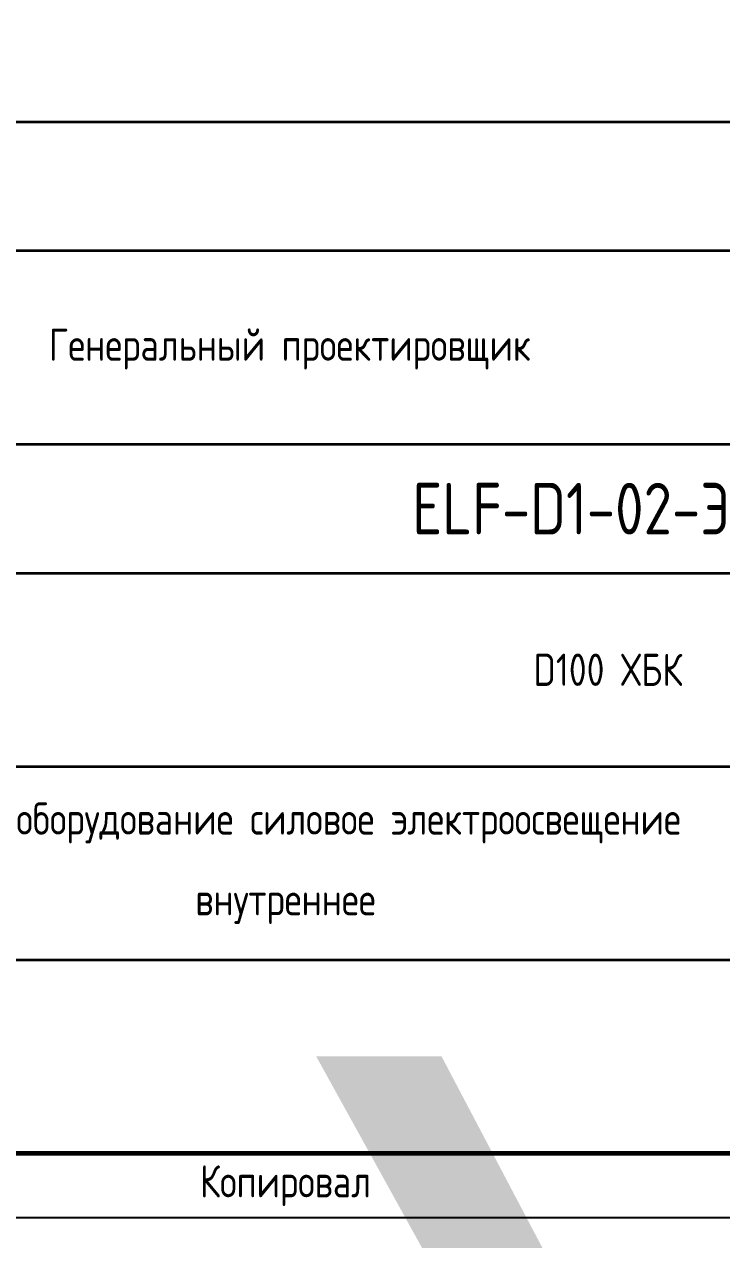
# Paper-space layout 'УГО' of a CAD drawing. Header units: millimetres. Extents: x 0 to 1680, y -218 to 297.
# Drawn here: x 99.7 to 153.8, y -1.7 to 92.5 of the extents above; entities that cross this region are included whole.
import ezdxf
from ezdxf.enums import TextEntityAlignment as Align

# ---------------------------------------------------------------- set-up
doc = ezdxf.new("R2018")
doc.units = ezdxf.units.MM
doc.layers.add('0_UNC Defpoints ЭОМ', color=6, linetype='Continuous', plot=False)
doc.styles.get("Standard").update_dxf_attribs({"font": 'arial.ttf'})
doc.styles.add('Unecom', font='GOST2304A_0.ttf', dxfattribs={"height": 2.5})
doc.styles.add('Штамп$0$Unecom', font='GOST2304A_0.ttf', dxfattribs={"height": 2.5})

# ---------------------------------------------------------------- blocks, each defined once
blk = doc.blocks.new('Штамп$0$нпкепука')
at = {"lineweight": 35}
for p, q in [((999, 60), (1184, 60)), ((1064, 50), (1184, 50)), ((999, 35), (1184, 35)), ((1064, 20), (1184, 20)), ((999, 5), (1184, 5))]:
    blk.add_line(p, q, dxfattribs=at)
for points in [[(999, 60), (999, 85), (1184, 85)], [(999, 75), (999, 75), (1184, 75)]]:
    blk.add_lwpolyline(points, dxfattribs=at)
at = {"insert": (1099.332, 67.37), "char_height": 2.5, "width": 69.02618, "attachment_point": 5, "style": 'Штамп$0$Unecom'}
blk.add_mtext('\\A1;{\\C7;Генеральный проектировщик}', dxfattribs=at)
blk = doc.blocks.new('Штамп')
blk.add_blockref('Штамп$0$нпкепука', (-999, -5))
blk = doc.blocks.new('*U48')
at = {"lineweight": 60, "ltscale": 10}
blk.add_line((205, 5), (20, 5), dxfattribs=at)
at = {"layer": '0_UNC Defpoints ЭОМ', "ltscale": 10}
blk.add_lwpolyline([(210, 0), (0, 0), (0, 297), (210, 297)], close=True, dxfattribs=at)
blk.add_blockref('Штамп', (20, 5))
at = {"attachment_point": 5, "style": 'Unecom'}
for s, insert, char_height, width, line_spacing_factor in [('ELF-D1-02-ЭОМ', (145, 54.995), 4, 120, 2), ('D100 ХБК', (145, 42.5), 2.5, 115, 1.5), ('Электрооборудование силовое электроосвещение внутреннее', (120, 27.5), 2.5, 70, 1.5)]:
    blk.add_mtext(s, dxfattribs=dict(at, insert=insert, char_height=char_height, width=width, line_spacing_factor=line_spacing_factor))
at = {"style": 'Unecom'}
blk.add_attdef('ЛИСТ_№', text='', height=2.5, dxfattribs=at).set_placement((177.5, 25), align=Align.MIDDLE_CENTER)
blk.add_attdef('КОЛ-ВО_ЛИСТОВ', text='', height=2.5, dxfattribs=at).set_placement((194.711, 23.687), align=Align.CENTER)
at = {"lineweight": 30, "flags": 104}
blk.add_attdef('ОПИСАНИЕ_ЛИСТА', text='', height=2.5, dxfattribs=at).set_placement((119.926, 12.527), align=Align.MIDDLE_CENTER)
at = {"style": 'Unecom', "flags": 8}
blk.add_attdef('ФОРМАТ_БУМАГИ', (169.38, 1.289), '', height=2.5, dxfattribs=at)
at = {"layer": 'Defpoints', "insert": (120, 2.5), "char_height": 2.5, "width": 70, "attachment_point": 5, "style": 'Unecom'}
blk.add_mtext('Копировал', dxfattribs=at)

psp = doc.layouts.new('УГО')

# ---------------------------------------------------------------- block references
ref = psp.add_blockref('*U48', (0, 0))
lines = psp.add_mtext('Условные графические обозначения', dxfattribs={"insert": (119.926, 12.527), "char_height": 68.28438, "attachment_point": 1})
ref.add_attrib('ОПИСАНИЕ_ЛИСТА', '', (119.926, 12.527), dxfattribs={"flags": 104}).embed_mtext(lines)

doc.saveas('drawing.dxf')
